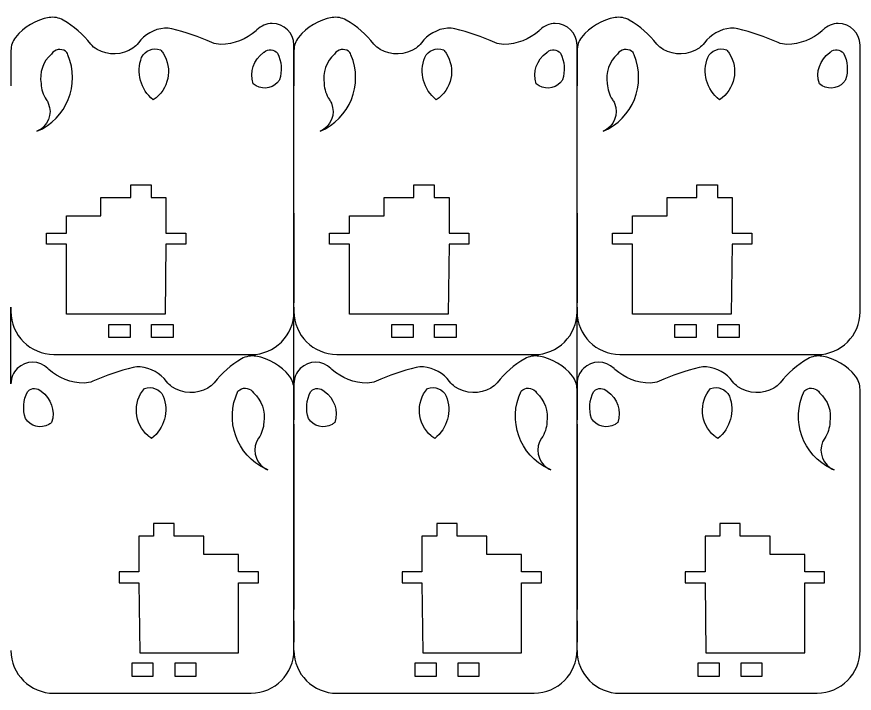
# Model space of a CAD drawing. Header units: inches. Extents: x -1166 to 134, y 1090 to 1990.
# Drawn here: x -211.2 to -15.9, y 1581.5 to 1739.3 of the extents above; entities that cross this region are included whole.
import ezdxf

# ---------------------------------------------------------------- set-up
doc = ezdxf.new("R2010")
doc.units = ezdxf.units.IN
doc.header["$MEASUREMENT"] = 0
doc.layers.add('Corte exterior', color=7, linetype='Continuous')
doc.layers.add('grabado linea medio', color=7, linetype='Continuous')

# ---------------------------------------------------------------- blocks, each defined once
blk = doc.blocks.new('block 278')
at = {"layer": 'Corte exterior', "color": 1, "lineweight": 25}
blk.add_lwpolyline([(-146.51, 1598.36), (-146.51, 1593.36)], dxfattribs=at)
blk = doc.blocks.new('block 286')
at = {"layer": 'Corte exterior', "color": 1, "lineweight": 25}
blk.add_open_spline([(-212.51, 1591.48), (-212.51, 1585.96), (-208.04, 1581.48), (-202.51, 1581.48), (-202.51, 1581.48), (-202.51, 1581.48), (-202.5, 1581.48), (-202.5, 1581.48), (-156.5, 1581.52), (-156.5, 1581.52), (-150.98, 1581.53), (-146.51, 1586.01), (-146.51, 1591.52), (-146.51, 1591.52), (-146.51, 1652.36), (-146.51, 1652.36), (-146.51, 1653.48), (-146.89, 1654.57), (-147.58, 1655.45), (-149.52, 1657.92), (-152.3, 1659.57), (-155.39, 1660.08), (-156.54, 1660.27), (-157.71, 1660.06), (-158.71, 1659.48), (-161.19, 1658.05), (-163.37, 1656.16), (-165.14, 1653.91), (-165.54, 1653.4), (-166.03, 1652.97), (-166.6, 1652.65), (-169.22, 1651.16), (-172.47, 1651.28), (-174.97, 1652.96), (-175.46, 1653.29), (-175.88, 1653.69), (-176.22, 1654.16), (-177.67, 1656.14), (-179.9, 1657.39), (-182.34, 1657.61), (-182.9, 1657.66), (-183.46, 1657.61), (-184.01, 1657.47), (-187.21, 1656.66), (-190.35, 1655.58), (-193.38, 1654.24), (-194.03, 1653.96), (-194.74, 1653.81), (-195.45, 1653.82), (-198.48, 1653.85), (-201.41, 1654.98), (-203.67, 1657), (-203.75, 1657.07), (-203.82, 1657.14), (-203.89, 1657.21), (-205.86, 1659.18), (-209.05, 1659.19), (-211.03, 1657.22), (-211.97, 1656.28), (-212.5, 1655.01), (-212.51, 1653.68), (-212.51, 1653.68), (-212.51, 1671.52), (-212.51, 1671.52), (-212.51, 1671.52), (-212.51, 1670.52), (-212.51, 1670.52), (-212.51, 1665), (-208.04, 1660.52), (-202.52, 1660.52), (-202.52, 1660.52), (-156.52, 1660.47), (-156.52, 1660.47), (-151, 1660.47), (-146.52, 1664.94), (-146.51, 1670.46), (-146.51, 1670.47), (-146.51, 1670.47), (-146.51, 1670.47), (-146.51, 1670.47), (-146.51, 1732.67), (-146.51, 1732.67), (-146.53, 1735.46), (-148.81, 1737.71), (-151.6, 1737.68), (-152.93, 1737.68), (-154.2, 1737.14), (-155.14, 1736.2), (-155.21, 1736.13), (-155.28, 1736.06), (-155.35, 1736), (-157.62, 1733.98), (-160.54, 1732.85), (-163.58, 1732.81), (-164.29, 1732.81), (-164.99, 1732.95), (-165.64, 1733.24), (-168.67, 1734.57), (-171.81, 1735.65), (-175.02, 1736.47), (-175.56, 1736.61), (-176.13, 1736.65), (-176.69, 1736.6), (-179.13, 1736.39), (-181.36, 1735.13), (-182.8, 1733.16), (-183.15, 1732.69), (-183.57, 1732.28), (-184.05, 1731.96), (-186.56, 1730.27), (-189.8, 1730.15), (-192.42, 1731.64), (-192.99, 1731.96), (-193.49, 1732.39), (-193.89, 1732.9), (-195.65, 1735.15), (-197.83, 1737.04), (-200.31, 1738.47), (-201.31, 1739.05), (-202.49, 1739.26), (-203.63, 1739.07), (-206.72, 1738.56), (-209.51, 1736.91), (-211.44, 1734.45), (-212.13, 1733.57), (-212.51, 1732.48), (-212.51, 1731.36), (-212.51, 1731.36), (-212.51, 1723.18), (-212.51, 1723.18)], degree=3, knots=[0, 0, 0, 0, 1, 1, 1, 2, 2, 2, 3, 3, 3, 4, 4, 4, 5, 5, 5, 6, 6, 6, 7, 7, 7, 8, 8, 8, 9, 9, 9, 10, 10, 10, 11, 11, 11, 12, 12, 12, 13, 13, 13, 14, 14, 14, 15, 15, 15, 16, 16, 16, 17, 17, 17, 18, 18, 18, 19, 19, 19, 20, 20, 20, 21, 21, 21, 22, 22, 22, 23, 23, 23, 24, 24, 24, 25, 25, 25, 26, 26, 26, 27, 27, 27, 28, 28, 28, 29, 29, 29, 30, 30, 30, 31, 31, 31, 32, 32, 32, 33, 33, 33, 34, 34, 34, 35, 35, 35, 36, 36, 36, 37, 37, 37, 38, 38, 38, 39, 39, 39, 40, 40, 40, 41, 41, 41, 42, 42, 42, 43, 43, 43, 43], dxfattribs=at)
blk = doc.blocks.new('block 296')
at = {"layer": 'Corte exterior', "color": 1, "lineweight": 25}
blk.add_lwpolyline([(-184.31, 1585.46), (-179.31, 1585.46), (-179.31, 1588.46), (-184.31, 1588.46), (-184.31, 1585.46)], dxfattribs=at)
blk = doc.blocks.new('block 301')
at = {"layer": 'Corte exterior', "color": 1, "lineweight": 25}
blk.add_lwpolyline([(-174.31, 1585.46), (-169.31, 1585.46), (-169.31, 1588.46), (-174.31, 1588.46), (-174.31, 1585.46)], dxfattribs=at)
blk = doc.blocks.new('block 306')
at = {"layer": 'Corte exterior', "color": 1, "lineweight": 25}
blk.add_open_spline([(-209.13, 1645.56), (-207.99, 1643.67), (-205.53, 1643.06), (-203.64, 1644.2), (-203.42, 1644.33), (-203.21, 1644.49), (-203.02, 1644.66), (-202.13, 1647.34), (-203.11, 1650.3), (-205.44, 1651.91), (-206.29, 1652.77), (-207.67, 1652.78), (-208.53, 1651.94), (-208.58, 1651.89), (-208.62, 1651.84), (-208.67, 1651.79), (-209.63, 1649.85), (-209.8, 1647.61), (-209.13, 1645.56)], degree=3, knots=[0, 0, 0, 0, 1, 1, 1, 2, 2, 2, 3, 3, 3, 4, 4, 4, 5, 5, 5, 6, 6, 6, 6], dxfattribs=at)
blk = doc.blocks.new('block 311')
at = {"layer": 'Corte exterior', "color": 1, "lineweight": 25}
blk.add_open_spline([(-179.71, 1640.91), (-176.73, 1643.26), (-175.63, 1647.26), (-177, 1650.79), (-177.8, 1652.4), (-179.66, 1653.16), (-181.36, 1652.59), (-184.18, 1649.31), (-183.82, 1644.36), (-180.54, 1641.54), (-180.28, 1641.31), (-180, 1641.1), (-179.71, 1640.91)], degree=3, knots=[0, 0, 0, 0, 1, 1, 1, 2, 2, 2, 3, 3, 3, 4, 4, 4, 4], dxfattribs=at)
blk = doc.blocks.new('block 316')
at = {"layer": 'Corte exterior', "color": 1, "lineweight": 25}
blk.add_open_spline([(-152.58, 1633.56), (-152.89, 1633.69), (-153.18, 1633.84), (-153.45, 1634.03), (-155.73, 1635.59), (-156.32, 1638.7), (-154.76, 1640.98), (-154.01, 1642.07), (-153.59, 1643.35), (-153.55, 1644.68), (-153.1, 1647.22), (-154, 1649.83), (-155.95, 1651.54), (-156.62, 1652.63), (-158.05, 1652.96), (-159.13, 1652.28), (-159.29, 1652.18), (-159.44, 1652.06), (-159.57, 1651.93), (-162.79, 1645.13), (-159.9, 1637.01), (-153.1, 1633.79), (-152.93, 1633.71), (-152.76, 1633.63), (-152.58, 1633.56)], degree=3, knots=[0, 0, 0, 0, 1, 1, 1, 2, 2, 2, 3, 3, 3, 4, 4, 4, 5, 5, 5, 6, 6, 6, 7, 7, 7, 8, 8, 8, 8], dxfattribs=at)
blk = doc.blocks.new('block 321')
at = {"layer": 'Corte exterior', "color": 1, "lineweight": 25}
blk.add_lwpolyline([(-184.71, 1667.45), (-184.71, 1664.45), (-189.71, 1664.45), (-189.71, 1667.45), (-184.71, 1667.45)], dxfattribs=at)
blk = doc.blocks.new('block 326')
at = {"layer": 'Corte exterior', "color": 1, "lineweight": 25}
blk.add_lwpolyline([(-174.71, 1667.45), (-174.71, 1664.45), (-179.71, 1664.45), (-179.71, 1667.45), (-174.71, 1667.45)], dxfattribs=at)
blk = doc.blocks.new('block 331')
at = {"layer": 'Corte exterior', "color": 1, "lineweight": 25}
blk.add_open_spline([(-206.44, 1712.55), (-203.9, 1713.63), (-202.71, 1716.56), (-203.79, 1719.1), (-203.92, 1719.41), (-204.08, 1719.7), (-204.27, 1719.97), (-205.01, 1721.06), (-205.43, 1722.35), (-205.47, 1723.67), (-205.93, 1726.22), (-205.02, 1728.82), (-203.08, 1730.54), (-202.98, 1730.69), (-202.86, 1730.84), (-202.73, 1730.97), (-201.81, 1731.86), (-200.34, 1731.84), (-199.45, 1730.92), (-199.37, 1730.75), (-199.3, 1730.58), (-199.22, 1730.4), (-196.28, 1723.48), (-199.52, 1715.49), (-206.44, 1712.55)], degree=3, knots=[0, 0, 0, 0, 1, 1, 1, 2, 2, 2, 3, 3, 3, 4, 4, 4, 5, 5, 5, 6, 6, 6, 7, 7, 7, 8, 8, 8, 8], dxfattribs=at)
blk = doc.blocks.new('block 336')
at = {"layer": 'Corte exterior', "color": 1, "lineweight": 25}
blk.add_open_spline([(-177.66, 1731.58), (-179.36, 1732.15), (-181.22, 1731.39), (-182.03, 1729.79), (-183.39, 1726.26), (-182.29, 1722.25), (-179.32, 1719.91), (-175.7, 1722.27), (-174.67, 1727.12), (-177.04, 1730.75), (-177.23, 1731.04), (-177.44, 1731.32), (-177.66, 1731.58)], degree=3, knots=[0, 0, 0, 0, 1, 1, 1, 2, 2, 2, 3, 3, 3, 4, 4, 4, 4], dxfattribs=at)
blk = doc.blocks.new('block 341')
at = {"layer": 'Corte exterior', "color": 1, "lineweight": 25}
blk.add_open_spline([(-150.36, 1730.78), (-151.14, 1731.7), (-152.51, 1731.82), (-153.44, 1731.04), (-153.49, 1731), (-153.54, 1730.95), (-153.58, 1730.91), (-155.91, 1729.29), (-156.9, 1726.34), (-156, 1723.65), (-154.36, 1722.17), (-151.83, 1722.3), (-150.35, 1723.93), (-150.18, 1724.12), (-150.03, 1724.33), (-149.89, 1724.55), (-149.23, 1726.61), (-149.39, 1728.85), (-150.36, 1730.78)], degree=3, knots=[0, 0, 0, 0, 1, 1, 1, 2, 2, 2, 3, 3, 3, 4, 4, 4, 5, 5, 5, 6, 6, 6, 6], dxfattribs=at)
blk = doc.blocks.new('block 343')
at = {"layer": 'Corte exterior', "color": 1, "lineweight": 25}
blk.add_lwpolyline([(-146.51, 1694.49), (-146.51, 1722.18)], dxfattribs=at)
blk = doc.blocks.new('block 348')
at = {"layer": 'Corte exterior', "color": 1, "lineweight": 25}
blk.add_lwpolyline([(-146.51, 1653.68), (-146.51, 1645.22)], dxfattribs=at)
blk = doc.blocks.new('block 353')
at = {"layer": 'Corte exterior', "color": 1, "lineweight": 25}
blk.add_lwpolyline([(-146.51, 1644.22), (-146.51, 1600.98)], dxfattribs=at)
blk = doc.blocks.new('block 358')
at = {"layer": 'Corte exterior', "color": 1, "lineweight": 25}
blk.add_lwpolyline([(-146.51, 1693.49), (-146.51, 1672.52)], dxfattribs=at)
blk = doc.blocks.new('block 363')
at = {"layer": 'Corte exterior', "color": 1, "lineweight": 25}
blk.add_lwpolyline([(-80.51, 1598.36), (-80.5, 1593.36)], dxfattribs=at)
blk = doc.blocks.new('block 371')
at = {"layer": 'Corte exterior', "color": 1, "lineweight": 25}
blk.add_open_spline([(-146.51, 1591.48), (-146.51, 1585.96), (-142.03, 1581.48), (-136.51, 1581.48), (-136.51, 1581.48), (-136.5, 1581.48), (-136.5, 1581.48), (-136.5, 1581.48), (-90.5, 1581.52), (-90.5, 1581.52), (-84.98, 1581.53), (-80.51, 1586.01), (-80.51, 1591.52), (-80.51, 1591.52), (-80.51, 1652.36), (-80.51, 1652.36), (-80.51, 1653.48), (-80.89, 1654.57), (-81.58, 1655.45), (-83.51, 1657.92), (-86.3, 1659.57), (-89.39, 1660.08), (-90.53, 1660.27), (-91.71, 1660.06), (-92.71, 1659.48), (-95.19, 1658.05), (-97.37, 1656.16), (-99.13, 1653.91), (-99.53, 1653.4), (-100.03, 1652.97), (-100.6, 1652.65), (-103.22, 1651.16), (-106.46, 1651.28), (-108.97, 1652.96), (-109.45, 1653.29), (-109.88, 1653.69), (-110.22, 1654.16), (-111.66, 1656.14), (-113.89, 1657.39), (-116.33, 1657.61), (-116.89, 1657.66), (-117.46, 1657.61), (-118, 1657.47), (-121.21, 1656.66), (-124.35, 1655.58), (-127.38, 1654.24), (-128.03, 1653.96), (-128.73, 1653.81), (-129.44, 1653.82), (-132.48, 1653.85), (-135.4, 1654.98), (-137.67, 1657), (-137.74, 1657.07), (-137.82, 1657.14), (-137.89, 1657.21), (-139.85, 1659.18), (-143.05, 1659.19), (-145.03, 1657.22), (-145.97, 1656.28), (-146.5, 1655.01), (-146.51, 1653.68), (-146.51, 1653.68), (-146.51, 1671.52), (-146.51, 1671.52), (-146.51, 1671.52), (-146.51, 1670.52), (-146.51, 1670.52), (-146.51, 1665), (-142.04, 1660.52), (-136.52, 1660.52), (-136.52, 1660.52), (-90.52, 1660.47), (-90.52, 1660.47), (-84.99, 1660.47), (-80.51, 1664.94), (-80.51, 1670.46), (-80.51, 1670.47), (-80.51, 1670.47), (-80.51, 1670.47), (-80.51, 1670.47), (-80.51, 1732.67), (-80.51, 1732.67), (-80.53, 1735.46), (-82.81, 1737.71), (-85.59, 1737.68), (-86.92, 1737.68), (-88.19, 1737.14), (-89.13, 1736.2), (-89.2, 1736.13), (-89.27, 1736.06), (-89.35, 1736), (-91.61, 1733.98), (-94.54, 1732.85), (-97.57, 1732.81), (-98.29, 1732.81), (-98.99, 1732.95), (-99.64, 1733.24), (-102.67, 1734.57), (-105.81, 1735.65), (-109.01, 1736.47), (-109.56, 1736.61), (-110.13, 1736.65), (-110.69, 1736.6), (-113.13, 1736.39), (-115.35, 1735.13), (-116.8, 1733.16), (-117.14, 1732.69), (-117.57, 1732.28), (-118.05, 1731.96), (-120.55, 1730.27), (-123.8, 1730.15), (-126.42, 1731.64), (-126.99, 1731.96), (-127.48, 1732.39), (-127.88, 1732.9), (-129.65, 1735.15), (-131.83, 1737.04), (-134.31, 1738.47), (-135.31, 1739.05), (-136.49, 1739.26), (-137.63, 1739.07), (-140.72, 1738.56), (-143.51, 1736.91), (-145.44, 1734.45), (-146.13, 1733.57), (-146.51, 1732.48), (-146.51, 1731.36), (-146.51, 1731.36), (-146.51, 1723.18), (-146.51, 1723.18)], degree=3, knots=[0, 0, 0, 0, 1, 1, 1, 2, 2, 2, 3, 3, 3, 4, 4, 4, 5, 5, 5, 6, 6, 6, 7, 7, 7, 8, 8, 8, 9, 9, 9, 10, 10, 10, 11, 11, 11, 12, 12, 12, 13, 13, 13, 14, 14, 14, 15, 15, 15, 16, 16, 16, 17, 17, 17, 18, 18, 18, 19, 19, 19, 20, 20, 20, 21, 21, 21, 22, 22, 22, 23, 23, 23, 24, 24, 24, 25, 25, 25, 26, 26, 26, 27, 27, 27, 28, 28, 28, 29, 29, 29, 30, 30, 30, 31, 31, 31, 32, 32, 32, 33, 33, 33, 34, 34, 34, 35, 35, 35, 36, 36, 36, 37, 37, 37, 38, 38, 38, 39, 39, 39, 40, 40, 40, 41, 41, 41, 42, 42, 42, 43, 43, 43, 43], dxfattribs=at)
blk = doc.blocks.new('block 376')
at = {"layer": 'Corte exterior', "color": 1, "lineweight": 25}
blk.add_lwpolyline([(-146.51, 1591.48), (-146.51, 1599.98)], dxfattribs=at)
blk = doc.blocks.new('block 381')
at = {"layer": 'Corte exterior', "color": 1, "lineweight": 25}
blk.add_lwpolyline([(-118.31, 1585.46), (-113.31, 1585.46), (-113.31, 1588.46), (-118.31, 1588.46), (-118.31, 1585.46)], dxfattribs=at)
blk = doc.blocks.new('block 386')
at = {"layer": 'Corte exterior', "color": 1, "lineweight": 25}
blk.add_lwpolyline([(-108.31, 1585.46), (-103.31, 1585.46), (-103.31, 1588.46), (-108.31, 1588.46), (-108.31, 1585.46)], dxfattribs=at)
blk = doc.blocks.new('block 391')
at = {"layer": 'Corte exterior', "color": 1, "lineweight": 25}
blk.add_open_spline([(-143.13, 1645.56), (-141.99, 1643.67), (-139.53, 1643.06), (-137.64, 1644.2), (-137.42, 1644.33), (-137.21, 1644.49), (-137.02, 1644.66), (-136.12, 1647.34), (-137.11, 1650.3), (-139.44, 1651.91), (-140.28, 1652.77), (-141.67, 1652.78), (-142.53, 1651.94), (-142.57, 1651.89), (-142.62, 1651.84), (-142.66, 1651.79), (-143.63, 1649.85), (-143.8, 1647.61), (-143.13, 1645.56)], degree=3, knots=[0, 0, 0, 0, 1, 1, 1, 2, 2, 2, 3, 3, 3, 4, 4, 4, 5, 5, 5, 6, 6, 6, 6], dxfattribs=at)
blk = doc.blocks.new('block 396')
at = {"layer": 'Corte exterior', "color": 1, "lineweight": 25}
blk.add_open_spline([(-113.7, 1640.91), (-110.73, 1643.26), (-109.63, 1647.26), (-111, 1650.79), (-111.8, 1652.4), (-113.66, 1653.16), (-115.36, 1652.59), (-118.18, 1649.31), (-117.81, 1644.36), (-114.54, 1641.54), (-114.27, 1641.31), (-113.99, 1641.1), (-113.7, 1640.91)], degree=3, knots=[0, 0, 0, 0, 1, 1, 1, 2, 2, 2, 3, 3, 3, 4, 4, 4, 4], dxfattribs=at)
blk = doc.blocks.new('block 401')
at = {"layer": 'Corte exterior', "color": 1, "lineweight": 25}
blk.add_open_spline([(-86.58, 1633.56), (-86.88, 1633.69), (-87.17, 1633.84), (-87.45, 1634.03), (-89.73, 1635.59), (-90.31, 1638.7), (-88.76, 1640.98), (-88.01, 1642.07), (-87.59, 1643.35), (-87.55, 1644.68), (-87.09, 1647.22), (-88, 1649.83), (-89.94, 1651.54), (-90.62, 1652.63), (-92.05, 1652.96), (-93.13, 1652.28), (-93.29, 1652.18), (-93.44, 1652.06), (-93.57, 1651.93), (-96.79, 1645.13), (-93.89, 1637.01), (-87.1, 1633.79), (-86.93, 1633.71), (-86.75, 1633.63), (-86.58, 1633.56)], degree=3, knots=[0, 0, 0, 0, 1, 1, 1, 2, 2, 2, 3, 3, 3, 4, 4, 4, 5, 5, 5, 6, 6, 6, 7, 7, 7, 8, 8, 8, 8], dxfattribs=at)
blk = doc.blocks.new('block 406')
at = {"layer": 'Corte exterior', "color": 1, "lineweight": 25}
blk.add_lwpolyline([(-118.71, 1667.45), (-118.71, 1664.45), (-123.71, 1664.45), (-123.71, 1667.45), (-118.71, 1667.45)], dxfattribs=at)
blk = doc.blocks.new('block 411')
at = {"layer": 'Corte exterior', "color": 1, "lineweight": 25}
blk.add_lwpolyline([(-108.71, 1667.45), (-108.71, 1664.45), (-113.71, 1664.45), (-113.71, 1667.45), (-108.71, 1667.45)], dxfattribs=at)
blk = doc.blocks.new('block 416')
at = {"layer": 'Corte exterior', "color": 1, "lineweight": 25}
blk.add_open_spline([(-140.44, 1712.55), (-137.9, 1713.63), (-136.71, 1716.56), (-137.79, 1719.1), (-137.92, 1719.41), (-138.08, 1719.7), (-138.26, 1719.97), (-139.01, 1721.06), (-139.43, 1722.35), (-139.47, 1723.67), (-139.92, 1726.22), (-139.02, 1728.82), (-137.08, 1730.54), (-136.98, 1730.69), (-136.86, 1730.84), (-136.72, 1730.97), (-135.8, 1731.86), (-134.34, 1731.84), (-133.45, 1730.92), (-133.37, 1730.75), (-133.29, 1730.58), (-133.22, 1730.4), (-130.28, 1723.48), (-133.51, 1715.49), (-140.44, 1712.55)], degree=3, knots=[0, 0, 0, 0, 1, 1, 1, 2, 2, 2, 3, 3, 3, 4, 4, 4, 5, 5, 5, 6, 6, 6, 7, 7, 7, 8, 8, 8, 8], dxfattribs=at)
blk = doc.blocks.new('block 421')
at = {"layer": 'Corte exterior', "color": 1, "lineweight": 25}
blk.add_open_spline([(-111.66, 1731.58), (-113.36, 1732.15), (-115.22, 1731.39), (-116.02, 1729.79), (-117.39, 1726.26), (-116.29, 1722.25), (-113.32, 1719.91), (-109.69, 1722.27), (-108.67, 1727.12), (-111.03, 1730.75), (-111.22, 1731.04), (-111.43, 1731.32), (-111.66, 1731.58)], degree=3, knots=[0, 0, 0, 0, 1, 1, 1, 2, 2, 2, 3, 3, 3, 4, 4, 4, 4], dxfattribs=at)
blk = doc.blocks.new('block 426')
at = {"layer": 'Corte exterior', "color": 1, "lineweight": 25}
blk.add_open_spline([(-84.36, 1730.78), (-85.13, 1731.7), (-86.51, 1731.82), (-87.43, 1731.04), (-87.48, 1731), (-87.53, 1730.95), (-87.58, 1730.91), (-89.91, 1729.29), (-90.89, 1726.34), (-90, 1723.65), (-88.36, 1722.17), (-85.83, 1722.3), (-84.35, 1723.93), (-84.18, 1724.12), (-84.02, 1724.33), (-83.89, 1724.55), (-83.22, 1726.61), (-83.39, 1728.85), (-84.36, 1730.78)], degree=3, knots=[0, 0, 0, 0, 1, 1, 1, 2, 2, 2, 3, 3, 3, 4, 4, 4, 5, 5, 5, 6, 6, 6, 6], dxfattribs=at)
blk = doc.blocks.new('block 428')
at = {"layer": 'Corte exterior', "color": 1, "lineweight": 25}
blk.add_lwpolyline([(-80.5, 1694.49), (-80.5, 1722.18)], dxfattribs=at)
blk = doc.blocks.new('block 433')
at = {"layer": 'Corte exterior', "color": 1, "lineweight": 25}
blk.add_lwpolyline([(-80.51, 1653.68), (-80.51, 1645.22)], dxfattribs=at)
blk = doc.blocks.new('block 438')
at = {"layer": 'Corte exterior', "color": 1, "lineweight": 25}
blk.add_lwpolyline([(-80.51, 1644.22), (-80.51, 1600.98)], dxfattribs=at)
blk = doc.blocks.new('block 443')
at = {"layer": 'Corte exterior', "color": 1, "lineweight": 25}
blk.add_lwpolyline([(-80.5, 1693.49), (-80.5, 1672.52)], dxfattribs=at)
blk = doc.blocks.new('block 456')
at = {"layer": 'Corte exterior', "color": 1, "lineweight": 25}
blk.add_open_spline([(-80.51, 1591.48), (-80.51, 1585.96), (-76.03, 1581.48), (-70.51, 1581.48), (-70.5, 1581.48), (-70.5, 1581.48), (-70.5, 1581.48), (-70.5, 1581.48), (-24.5, 1581.52), (-24.5, 1581.52), (-18.98, 1581.53), (-14.51, 1586.01), (-14.51, 1591.52), (-14.51, 1591.52), (-14.51, 1652.36), (-14.51, 1652.36), (-14.51, 1653.48), (-14.88, 1654.57), (-15.58, 1655.45), (-17.51, 1657.92), (-20.3, 1659.57), (-23.39, 1660.08), (-24.53, 1660.27), (-25.7, 1660.06), (-26.71, 1659.48), (-29.18, 1658.05), (-31.36, 1656.16), (-33.13, 1653.91), (-33.53, 1653.4), (-34.03, 1652.97), (-34.59, 1652.65), (-37.22, 1651.16), (-40.46, 1651.28), (-42.97, 1652.96), (-43.45, 1653.29), (-43.87, 1653.69), (-44.22, 1654.16), (-45.66, 1656.14), (-47.89, 1657.39), (-50.33, 1657.61), (-50.89, 1657.66), (-51.46, 1657.61), (-52, 1657.47), (-55.21, 1656.66), (-58.34, 1655.58), (-61.37, 1654.24), (-62.02, 1653.96), (-62.73, 1653.81), (-63.44, 1653.82), (-66.48, 1653.85), (-69.4, 1654.98), (-71.67, 1657), (-71.74, 1657.07), (-71.81, 1657.14), (-71.88, 1657.21), (-73.85, 1659.18), (-77.05, 1659.19), (-79.02, 1657.22), (-79.96, 1656.28), (-80.5, 1655.01), (-80.51, 1653.68), (-80.51, 1653.68), (-80.5, 1671.52), (-80.5, 1671.52), (-80.5, 1671.52), (-80.5, 1670.52), (-80.5, 1670.52), (-80.5, 1665), (-76.03, 1660.52), (-70.52, 1660.52), (-70.52, 1660.52), (-24.51, 1660.47), (-24.51, 1660.47), (-18.99, 1660.47), (-14.51, 1664.94), (-14.5, 1670.46), (-14.5, 1670.47), (-14.5, 1670.47), (-14.5, 1670.47), (-14.5, 1670.47), (-14.5, 1732.67), (-14.5, 1732.67), (-14.53, 1735.46), (-16.8, 1737.71), (-19.59, 1737.68), (-20.92, 1737.68), (-22.19, 1737.14), (-23.13, 1736.2), (-23.2, 1736.13), (-23.27, 1736.06), (-23.34, 1736), (-25.61, 1733.98), (-28.53, 1732.85), (-31.57, 1732.81), (-32.28, 1732.81), (-32.99, 1732.95), (-33.64, 1733.24), (-36.67, 1734.57), (-39.8, 1735.65), (-43.01, 1736.47), (-43.56, 1736.61), (-44.12, 1736.65), (-44.68, 1736.6), (-47.12, 1736.39), (-49.35, 1735.13), (-50.8, 1733.16), (-51.14, 1732.69), (-51.56, 1732.28), (-52.05, 1731.96), (-54.55, 1730.27), (-57.79, 1730.15), (-60.42, 1731.64), (-60.98, 1731.96), (-61.48, 1732.39), (-61.88, 1732.9), (-63.65, 1735.15), (-65.83, 1737.04), (-68.31, 1738.47), (-69.31, 1739.05), (-70.48, 1739.26), (-71.63, 1739.07), (-74.72, 1738.56), (-77.5, 1736.91), (-79.44, 1734.45), (-80.13, 1733.57), (-80.5, 1732.48), (-80.5, 1731.36), (-80.5, 1731.36), (-80.5, 1723.18), (-80.5, 1723.18)], degree=3, knots=[0, 0, 0, 0, 1, 1, 1, 2, 2, 2, 3, 3, 3, 4, 4, 4, 5, 5, 5, 6, 6, 6, 7, 7, 7, 8, 8, 8, 9, 9, 9, 10, 10, 10, 11, 11, 11, 12, 12, 12, 13, 13, 13, 14, 14, 14, 15, 15, 15, 16, 16, 16, 17, 17, 17, 18, 18, 18, 19, 19, 19, 20, 20, 20, 21, 21, 21, 22, 22, 22, 23, 23, 23, 24, 24, 24, 25, 25, 25, 26, 26, 26, 27, 27, 27, 28, 28, 28, 29, 29, 29, 30, 30, 30, 31, 31, 31, 32, 32, 32, 33, 33, 33, 34, 34, 34, 35, 35, 35, 36, 36, 36, 37, 37, 37, 38, 38, 38, 39, 39, 39, 40, 40, 40, 41, 41, 41, 42, 42, 42, 43, 43, 43, 43], dxfattribs=at)
blk = doc.blocks.new('block 461')
at = {"layer": 'Corte exterior', "color": 1, "lineweight": 25}
blk.add_lwpolyline([(-80.51, 1591.48), (-80.51, 1599.98)], dxfattribs=at)
blk = doc.blocks.new('block 466')
at = {"layer": 'Corte exterior', "color": 1, "lineweight": 25}
blk.add_lwpolyline([(-52.31, 1585.46), (-47.31, 1585.46), (-47.31, 1588.46), (-52.31, 1588.46), (-52.31, 1585.46)], dxfattribs=at)
blk = doc.blocks.new('block 471')
at = {"layer": 'Corte exterior', "color": 1, "lineweight": 25}
blk.add_lwpolyline([(-42.31, 1585.46), (-37.31, 1585.46), (-37.31, 1588.46), (-42.31, 1588.46), (-42.31, 1585.46)], dxfattribs=at)
blk = doc.blocks.new('block 476')
at = {"layer": 'Corte exterior', "color": 1, "lineweight": 25}
blk.add_open_spline([(-77.12, 1645.56), (-75.98, 1643.67), (-73.53, 1643.06), (-71.63, 1644.2), (-71.41, 1644.33), (-71.21, 1644.49), (-71.02, 1644.66), (-70.12, 1647.34), (-71.11, 1650.3), (-73.44, 1651.91), (-74.28, 1652.77), (-75.66, 1652.78), (-76.52, 1651.94), (-76.57, 1651.89), (-76.62, 1651.84), (-76.66, 1651.79), (-77.63, 1649.85), (-77.79, 1647.61), (-77.12, 1645.56)], degree=3, knots=[0, 0, 0, 0, 1, 1, 1, 2, 2, 2, 3, 3, 3, 4, 4, 4, 5, 5, 5, 6, 6, 6, 6], dxfattribs=at)
blk = doc.blocks.new('block 481')
at = {"layer": 'Corte exterior', "color": 1, "lineweight": 25}
blk.add_open_spline([(-47.7, 1640.91), (-44.73, 1643.26), (-43.63, 1647.26), (-44.99, 1650.79), (-45.8, 1652.4), (-47.66, 1653.16), (-49.35, 1652.59), (-52.18, 1649.31), (-51.81, 1644.36), (-48.53, 1641.54), (-48.27, 1641.31), (-47.99, 1641.1), (-47.7, 1640.91)], degree=3, knots=[0, 0, 0, 0, 1, 1, 1, 2, 2, 2, 3, 3, 3, 4, 4, 4, 4], dxfattribs=at)
blk = doc.blocks.new('block 486')
at = {"layer": 'Corte exterior', "color": 1, "lineweight": 25}
blk.add_open_spline([(-20.58, 1633.56), (-20.88, 1633.69), (-21.17, 1633.84), (-21.44, 1634.03), (-23.72, 1635.59), (-24.31, 1638.7), (-22.75, 1640.98), (-22.01, 1642.07), (-21.59, 1643.35), (-21.55, 1644.68), (-21.09, 1647.22), (-22, 1649.83), (-23.94, 1651.54), (-24.62, 1652.63), (-26.04, 1652.96), (-27.13, 1652.28), (-27.29, 1652.18), (-27.43, 1652.06), (-27.56, 1651.93), (-30.79, 1645.13), (-27.89, 1637.01), (-21.09, 1633.79), (-20.92, 1633.71), (-20.75, 1633.63), (-20.58, 1633.56)], degree=3, knots=[0, 0, 0, 0, 1, 1, 1, 2, 2, 2, 3, 3, 3, 4, 4, 4, 5, 5, 5, 6, 6, 6, 7, 7, 7, 8, 8, 8, 8], dxfattribs=at)
blk = doc.blocks.new('block 491')
at = {"layer": 'Corte exterior', "color": 1, "lineweight": 25}
blk.add_lwpolyline([(-52.7, 1667.45), (-52.7, 1664.45), (-57.7, 1664.45), (-57.7, 1667.45), (-52.7, 1667.45)], dxfattribs=at)
blk = doc.blocks.new('block 496')
at = {"layer": 'Corte exterior', "color": 1, "lineweight": 25}
blk.add_lwpolyline([(-42.7, 1667.45), (-42.7, 1664.45), (-47.7, 1664.45), (-47.7, 1667.45), (-42.7, 1667.45)], dxfattribs=at)
blk = doc.blocks.new('block 501')
at = {"layer": 'Corte exterior', "color": 1, "lineweight": 25}
blk.add_open_spline([(-74.44, 1712.55), (-71.89, 1713.63), (-70.71, 1716.56), (-71.78, 1719.1), (-71.91, 1719.41), (-72.07, 1719.7), (-72.26, 1719.97), (-73.01, 1721.06), (-73.42, 1722.35), (-73.46, 1723.67), (-73.92, 1726.22), (-73.01, 1728.82), (-71.07, 1730.54), (-70.97, 1730.69), (-70.85, 1730.84), (-70.72, 1730.97), (-69.8, 1731.86), (-68.34, 1731.84), (-67.45, 1730.92), (-67.37, 1730.75), (-67.29, 1730.58), (-67.22, 1730.4), (-64.28, 1723.48), (-67.51, 1715.49), (-74.44, 1712.55)], degree=3, knots=[0, 0, 0, 0, 1, 1, 1, 2, 2, 2, 3, 3, 3, 4, 4, 4, 5, 5, 5, 6, 6, 6, 7, 7, 7, 8, 8, 8, 8], dxfattribs=at)
blk = doc.blocks.new('block 506')
at = {"layer": 'Corte exterior', "color": 1, "lineweight": 25}
blk.add_open_spline([(-45.66, 1731.58), (-47.36, 1732.15), (-49.22, 1731.39), (-50.02, 1729.79), (-51.38, 1726.26), (-50.29, 1722.25), (-47.31, 1719.91), (-43.69, 1722.27), (-42.67, 1727.12), (-45.03, 1730.75), (-45.22, 1731.04), (-45.43, 1731.32), (-45.66, 1731.58)], degree=3, knots=[0, 0, 0, 0, 1, 1, 1, 2, 2, 2, 3, 3, 3, 4, 4, 4, 4], dxfattribs=at)
blk = doc.blocks.new('block 511')
at = {"layer": 'Corte exterior', "color": 1, "lineweight": 25}
blk.add_open_spline([(-18.35, 1730.78), (-19.13, 1731.7), (-20.51, 1731.82), (-21.43, 1731.04), (-21.48, 1731), (-21.53, 1730.95), (-21.58, 1730.91), (-23.91, 1729.29), (-24.89, 1726.34), (-24, 1723.65), (-22.36, 1722.17), (-19.83, 1722.3), (-18.35, 1723.93), (-18.17, 1724.12), (-18.02, 1724.33), (-17.89, 1724.55), (-17.22, 1726.61), (-17.39, 1728.85), (-18.35, 1730.78)], degree=3, knots=[0, 0, 0, 0, 1, 1, 1, 2, 2, 2, 3, 3, 3, 4, 4, 4, 5, 5, 5, 6, 6, 6, 6], dxfattribs=at)
blk = doc.blocks.new('block 716')
at = {"layer": 'grabado linea medio', "color": 2, "lineweight": 25}
blk.add_lwpolyline([(-174.44, 1621.06), (-179.24, 1621.06), (-179.24, 1618.11), (-182.66, 1618.11), (-182.66, 1609.77), (-187.3, 1609.77), (-187.3, 1607.25), (-182.66, 1607.25), (-182.46, 1590.91), (-159.43, 1590.91), (-159.43, 1607.25), (-154.79, 1607.25), (-154.79, 1609.77), (-159.43, 1609.77), (-159.43, 1613.83), (-167.51, 1613.83), (-167.51, 1618.11), (-174.44, 1618.11), (-174.44, 1621.06)], dxfattribs=at)
blk = doc.blocks.new('block 721')
at = {"layer": 'grabado linea medio', "color": 2, "lineweight": 25}
blk.add_lwpolyline([(-176.36, 1697.1), (-176.36, 1688.76), (-171.72, 1688.76), (-171.72, 1686.24), (-176.37, 1686.24), (-176.57, 1669.9), (-199.59, 1669.9), (-199.59, 1686.24), (-204.23, 1686.24), (-204.23, 1688.76), (-199.59, 1688.76), (-199.59, 1692.82), (-191.51, 1692.82), (-191.51, 1697.1), (-184.59, 1697.1), (-184.59, 1700.05), (-179.79, 1700.05), (-179.79, 1697.1), (-176.36, 1697.1)], dxfattribs=at)
blk = doc.blocks.new('block 726')
at = {"layer": 'grabado linea medio', "color": 2, "lineweight": 25}
blk.add_lwpolyline([(-108.43, 1621.06), (-113.23, 1621.06), (-113.23, 1618.11), (-116.66, 1618.11), (-116.66, 1609.77), (-121.3, 1609.77), (-121.3, 1607.25), (-116.66, 1607.25), (-116.46, 1590.91), (-93.43, 1590.91), (-93.43, 1607.25), (-88.79, 1607.25), (-88.79, 1609.77), (-93.43, 1609.77), (-93.43, 1613.83), (-101.51, 1613.83), (-101.51, 1618.11), (-108.43, 1618.11), (-108.43, 1621.06)], dxfattribs=at)
blk = doc.blocks.new('block 731')
at = {"layer": 'grabado linea medio', "color": 2, "lineweight": 25}
blk.add_lwpolyline([(-110.36, 1697.1), (-110.36, 1688.76), (-105.72, 1688.76), (-105.72, 1686.24), (-110.36, 1686.24), (-110.56, 1669.9), (-133.59, 1669.9), (-133.59, 1686.24), (-138.23, 1686.24), (-138.23, 1688.76), (-133.59, 1688.76), (-133.59, 1692.82), (-125.51, 1692.82), (-125.51, 1697.1), (-118.59, 1697.1), (-118.59, 1700.05), (-113.79, 1700.05), (-113.79, 1697.1), (-110.36, 1697.1)], dxfattribs=at)
blk = doc.blocks.new('block 736')
at = {"layer": 'grabado linea medio', "color": 2, "lineweight": 25}
blk.add_lwpolyline([(-42.43, 1621.06), (-47.23, 1621.06), (-47.23, 1618.11), (-50.65, 1618.11), (-50.65, 1609.77), (-55.29, 1609.77), (-55.29, 1607.25), (-50.65, 1607.25), (-50.45, 1590.91), (-27.42, 1590.91), (-27.42, 1607.25), (-22.78, 1607.25), (-22.78, 1609.77), (-27.42, 1609.77), (-27.42, 1613.83), (-35.5, 1613.83), (-35.5, 1618.11), (-42.43, 1618.11), (-42.43, 1621.06)], dxfattribs=at)
blk = doc.blocks.new('block 741')
at = {"layer": 'grabado linea medio', "color": 2, "lineweight": 25}
blk.add_lwpolyline([(-44.36, 1697.1), (-44.36, 1688.76), (-39.72, 1688.76), (-39.72, 1686.24), (-44.36, 1686.24), (-44.56, 1669.9), (-67.59, 1669.9), (-67.59, 1686.24), (-72.23, 1686.24), (-72.23, 1688.76), (-67.59, 1688.76), (-67.59, 1692.82), (-59.51, 1692.82), (-59.51, 1697.1), (-52.58, 1697.1), (-52.58, 1700.05), (-47.78, 1700.05), (-47.78, 1697.1), (-44.36, 1697.1)], dxfattribs=at)

msp = doc.modelspace()

# ---------------------------------------------------------------- block references
at = {"layer": 'Corte exterior'}
for name in ['block 286', 'block 371', 'block 456', 'block 331', 'block 336', 'block 341', 'block 416', 'block 421', 'block 426', 'block 501', 'block 506', 'block 511', 'block 343', 'block 428', 'block 358', 'block 443', 'block 321', 'block 326', 'block 406', 'block 411', 'block 491', 'block 496', 'block 306', 'block 311', 'block 316', 'block 348', 'block 391', 'block 396', 'block 401', 'block 433', 'block 476', 'block 481', 'block 486', 'block 353', 'block 438', 'block 376', 'block 461', 'block 278', 'block 363', 'block 296', 'block 301', 'block 381', 'block 386', 'block 466', 'block 471']:
    msp.add_blockref(name, (0, 0), dxfattribs=at)
at = {"layer": 'grabado linea medio'}
for name in ['block 721', 'block 731', 'block 741', 'block 716', 'block 726', 'block 736']:
    msp.add_blockref(name, (0, 0), dxfattribs=at)

doc.saveas('drawing.dxf')
